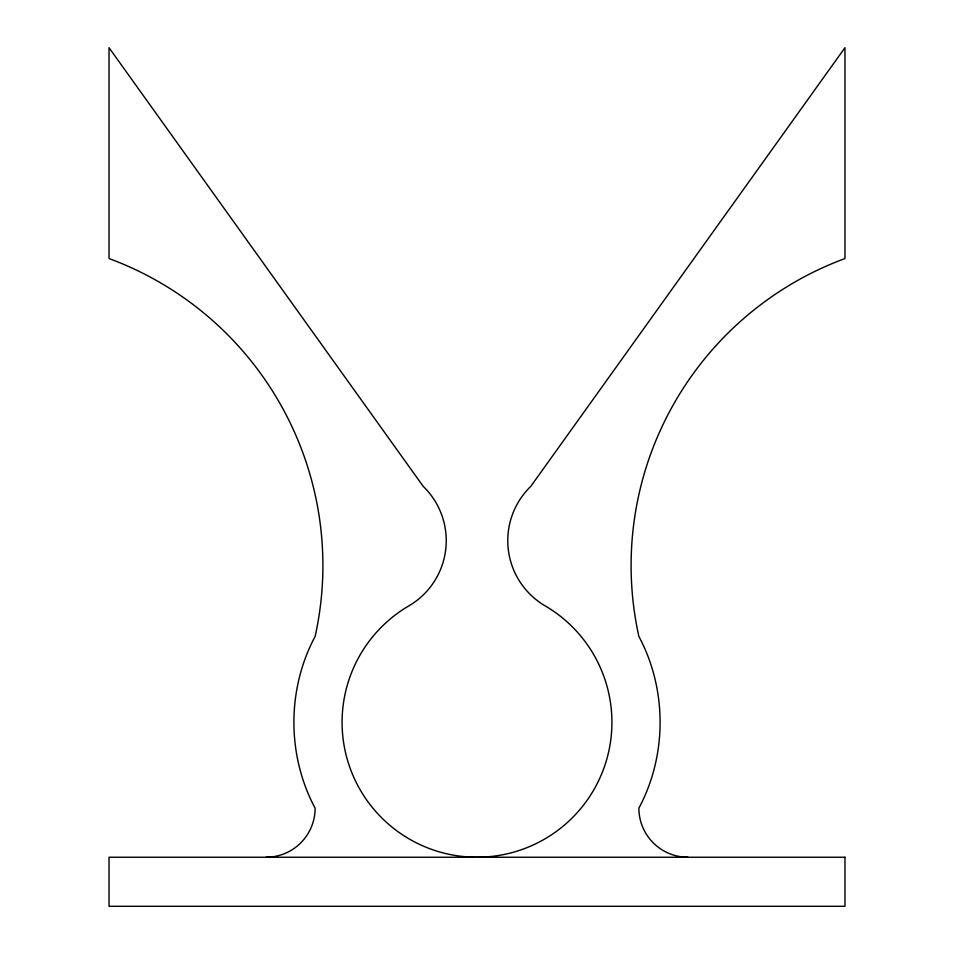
<?xml version="1.0" encoding="UTF-8"?>
<svg xmlns="http://www.w3.org/2000/svg" width="954" height="954" viewBox="0 0 954 954"><rect width="100%" height="100%" fill="white"/><g stroke="black" fill="none" stroke-linecap="round" stroke-linejoin="round"><path stroke-width="1.43" d="M266.059 857.241A49.059 49.059 0 0 0 315.118 808.169C286.832 755.27 286.832 689.36 315.118 636.449A327.234 327.234 0 0 0 109.03 258.546L109.03 47.7L423.194 486.349A75.557 75.557 0 0 1 409.54 605.468A134.919 134.919 0 0 0 373.646 809.04A134.919 134.919 0 0 0 580.354 809.04A134.919 134.919 0 0 0 544.46 605.468A75.557 75.557 0 0 1 530.806 486.349L844.97 47.7L844.97 258.546A327.234 327.234 0 0 0 638.882 636.449C667.168 689.36 667.168 755.27 638.882 808.169A49.059 49.059 0 0 0 687.941 857.241M844.97 857.241L109.03 857.241L109.03 906.3L844.97 906.3L844.97 857.241"/></g></svg>
